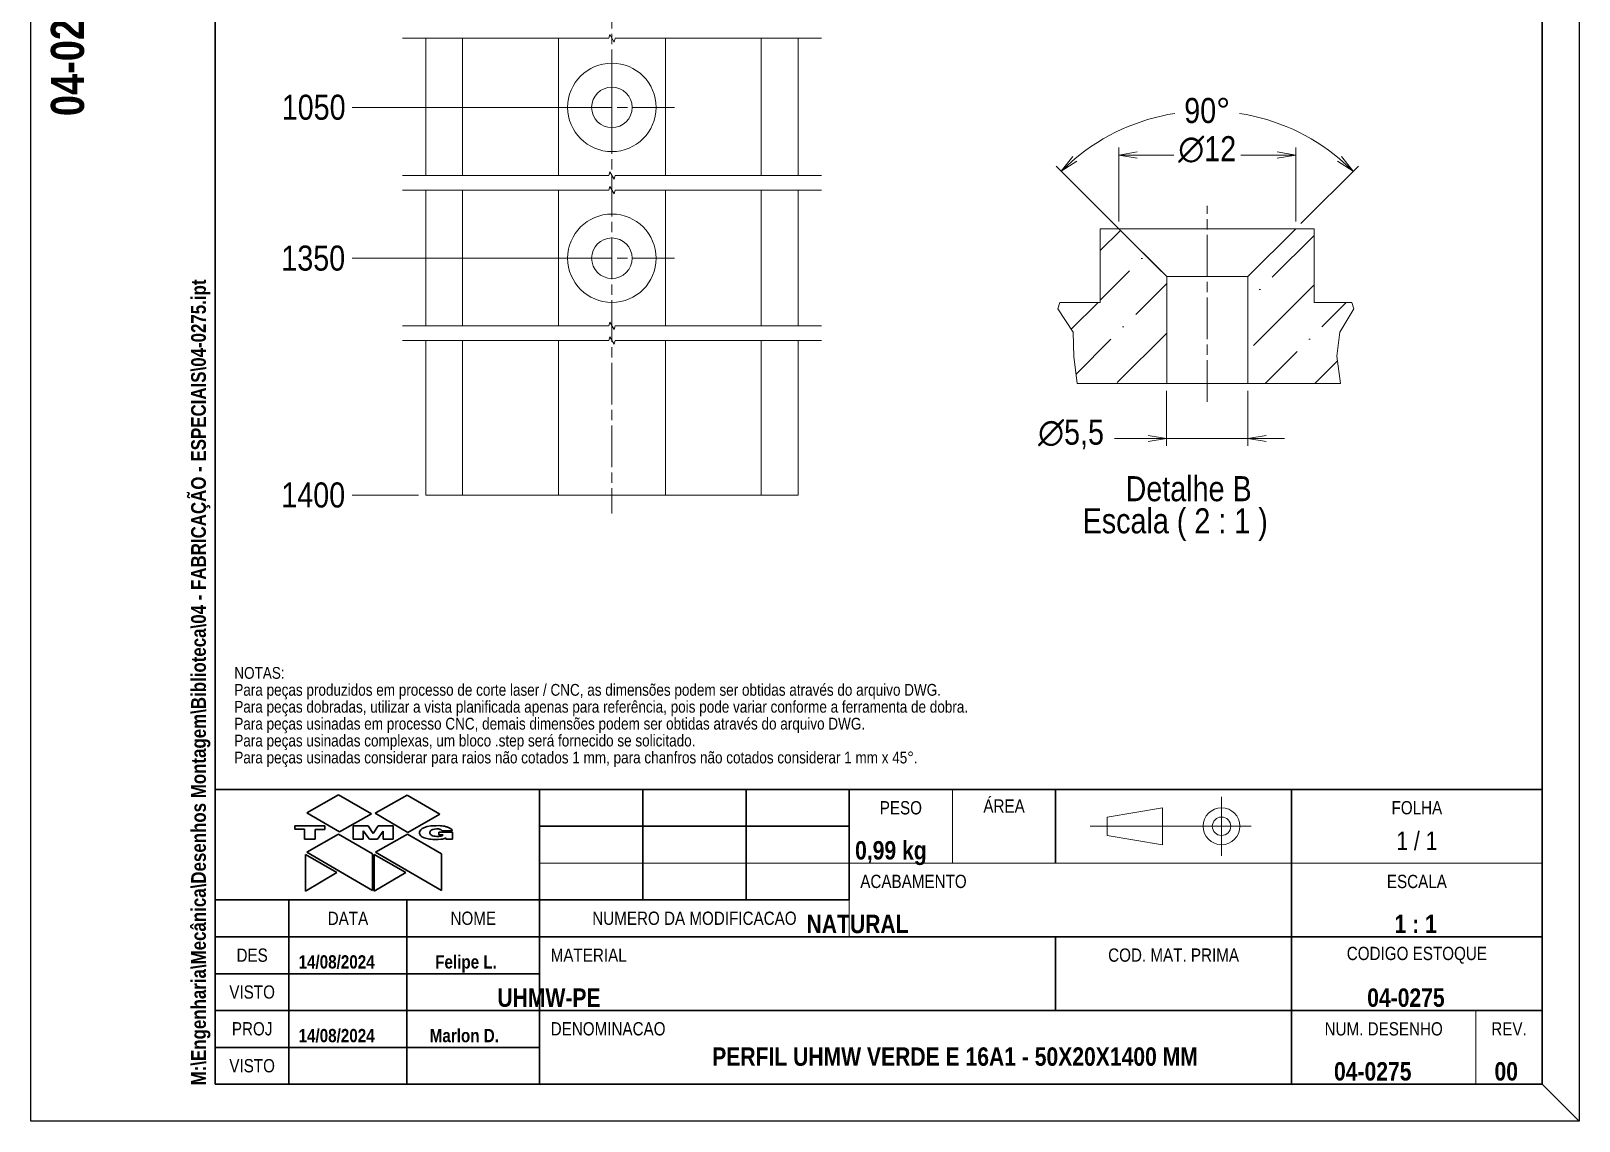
# Model space of a CAD drawing. Header units: millimetres. Extents: x 0 to 210, y 0 to 848.
# Drawn here: x 0 to 210, y 0 to 147.9 of the extents above; entities that cross this region are included whole.
import ezdxf
from ezdxf.enums import TextEntityAlignment as Align

# ---------------------------------------------------------------- set-up
doc = ezdxf.new("R2010")
doc.units = ezdxf.units.MM
doc.linetypes.add('CHAIN', pattern=[0.3543, 0.2362, -0.0295, 0.0591, -0.0295])
doc.layers.get('0').update_dxf_attribs({"lineweight": 25})
for name, color, linetype, lineweight in [('BORDA', 7, 'Continuous', 25), ('CONTORNO', 7, 'Continuous', 9), ('TMG - Bordas', 7, 'Continuous', 25), ('TMG - Simbolos', 7, 'Continuous', 18), ('TMG - Visível', 7, 'Continuous', 18)]:
    doc.layers.add(name, color=color, linetype=linetype, lineweight=lineweight)
for name, color, linetype, lineweight, true_color in [('TMG - Cota', 1, 'Continuous', 18, 0xff0000), ('TMG - Hachura', 7, 'Continuous', 9, 0xff8000), ('TMG - Laranja', 7, 'Continuous', 9, 0xf49800), ('TMG - Linha de Centro', 5, 'Continuous', 9, 0x0000ff), ('TMG - Linha de Quebra', 5, 'Continuous', 9, 0x0000ff), ('TMG - Marca de Centro', 5, 'Continuous', 9, 0x0000ff), ('TMG - Marrom', 7, 'Continuous', 9, 0x716f5f)]:
    doc.layers.add(name, color=color, linetype=linetype, lineweight=lineweight, true_color=true_color)
doc.styles.add('Estilo de texto113', font='')
doc.styles.add('Estilo de texto114', font='')
doc.styles.add('Estilo de texto118', font='')
doc.styles.add('Estilo de texto120', font='')
doc.styles.add('TMG - Cota', font='technic_.ttf')
doc.styles.add('TMG - Lista de Peças', font='technic_.ttf')
doc.styles.add('TMG - Tolerância', font='technic_.ttf')
doc.styles.get('Estilo de texto113').set_extended_font_data('Technic', bold=True)
doc.styles.get('Estilo de texto114').set_extended_font_data('Technic', bold=True)
doc.styles.get('Estilo de texto118').set_extended_font_data('Technic', bold=True)
doc.styles.get('Estilo de texto120').set_extended_font_data('Technic', bold=True)
doc.dimstyles.new('TMG - Cota', dxfattribs={"dimtxt": 3.4, "dimasz": 2.5, "dimexe": 1, "dimexo": 1, "dimgap": 0.8, "dimtad": 0, "dimtxsty": 'TMG - Cota', "dimblk": 'OPEN', "dimcen": 0.09, "dimdle": 10, "dimclrd": 256, "dimclre": 256, "dimclrt": 256, "dimadec": 0, "dimazin": 0, "dimtfac": 0.470588, "dimtmove": 0, "dimatfit": 3, "dimldrblk": 'Open-1', "dimfxl": 0, "dimtolj": 1, "dimtzin": 0, "dimlwd": -1, "dimlwe": -1, "dimarcsym": 0})
pattern_1 = [(45, (0, 0), (2.5257, 9.26089), [11.90625, -2.38125, 0, -2.38125])]

# ---------------------------------------------------------------- blocks, each defined once
blk = doc.blocks.new('Bordas BORDA A4')
at = {"layer": 'BORDA'}
for p, q in [((0, 297), (210, 297)), ((0, 0), (0, 297)), ((210, 297), (210, 0)), ((210, 0), (0, 0))]:
    blk.add_line(p, q, dxfattribs=at)
at = {"layer": 'BORDA', "lineweight": 30}
for p, q in [((25, 292), (205, 292)), ((25, 5), (25, 292)), ((205, 292), (205, 5)), ((205, 5), (25, 5))]:
    blk.add_line(p, q, dxfattribs=at)
at = {"layer": 'CONTORNO'}
for tag, p, height, style in [('STOCK_NUMBER_001', (7.2, 136.36), 4.5, 'Estilo de texto118'), ('FILENAME_AND_PATH_001', (23.73, 4.84), 2, 'Estilo de texto120')]:
    blk.add_attdef(tag, p, '', height=height, rotation=90, dxfattribs=dict(at, style=style))
blk = doc.blocks.new('Blocos de títulos LEGENDA TMG A4 A3')
at = {"layer": 'TMG - Bordas', "lineweight": 30}
blk.add_line((151.61, 80.53), (195.61, 80.53), dxfattribs=at)
at = {"layer": 'TMG - Laranja', "color": 30, "linetype": 'Continuous', "lineweight": 30, "true_color": 0xf49800}
for p, q in [((164.01, 92.36), (168.34, 94.82)), ((168.34, 94.82), (172.79, 92.22)), ((173.29, 92.29), (177.63, 94.75)), ((177.63, 94.75), (182.08, 92.16)), ((164.01, 92.36), (168.45, 89.76)), ((168.45, 89.76), (172.79, 92.22)), ((173.29, 92.29), (177.74, 89.69)), ((177.74, 89.69), (182.08, 92.16)), ((164.01, 87.01), (168.34, 89.47)), ((168.34, 89.47), (172.95, 86.79)), ((173.36, 87.01), (177.69, 89.47)), ((177.69, 89.47), (182.3, 86.79)), ((164.01, 87.01), (172.95, 81.81)), ((172.95, 86.79), (172.95, 81.81)), ((173.36, 87.01), (182.3, 81.81)), ((182.3, 86.79), (182.3, 81.81))]:
    blk.add_line(p, q, dxfattribs=at)
at = {"layer": 'TMG - Linha de Centro'}
for p, q in [((288.11, 94.53), (288.11, 86.53)), ((292.11, 90.53), (270.27, 90.53))]:
    blk.add_line(p, q, dxfattribs=at)
at = {"layer": 'TMG - Marrom', "color": 251, "linetype": 'Continuous', "lineweight": 30, "true_color": 0x716f5f}
for p, q in [((162.41, 90.58), (162.41, 90.12)), ((166.47, 90.58), (162.41, 90.58)), ((166.47, 90.09), (166.47, 90.58)), ((170.32, 88.77), (170.32, 90.58)), ((170.32, 90.58), (172.34, 90.58)), ((172.34, 90.58), (173.02, 89.53)), ((173.02, 89.53), (173.7, 90.58)), ((173.7, 90.58), (175.76, 90.58)), ((175.76, 88.77), (175.76, 90.58)), ((180.01, 90.38), (179.83, 90.29)), ((180.34, 90.49), (180.01, 90.38)), ((180.83, 90.57), (180.34, 90.49)), ((181.1, 90.58), (180.83, 90.57)), ((181.59, 90.61), (181.1, 90.58)), ((181.99, 90.62), (181.59, 90.61)), ((182.18, 90.6), (181.99, 90.62)), ((182.38, 90.57), (182.18, 90.6)), ((182.58, 90.55), (182.38, 90.57)), ((182.69, 90.53), (182.58, 90.55)), ((182.82, 90.51), (182.69, 90.53)), ((182.95, 90.46), (182.82, 90.51)), ((183.04, 90.44), (182.95, 90.46)), ((183.13, 90.42), (183.04, 90.44)), ((183.24, 90.38), (183.13, 90.42)), ((183.33, 90.33), (183.24, 90.38)), ((183.42, 90.29), (183.33, 90.33)), ((162.41, 90.12), (163.71, 90.12)), ((163.71, 90.12), (163.71, 88.77)), ((163.71, 88.77), (165.15, 88.77)), ((165.15, 88.77), (165.15, 90.09)), ((165.15, 90.09), (166.47, 90.09)), ((170.32, 88.77), (171.67, 88.77)), ((171.67, 88.77), (171.67, 89.91)), ((171.67, 89.91), (172.52, 88.77)), ((172.52, 88.77), (173.62, 88.77)), ((173.62, 88.77), (174.39, 89.87)), ((174.39, 89.87), (174.39, 88.77)), ((174.39, 88.77), (175.76, 88.77)), ((179.32, 89.76), (179.3, 89.67)), ((179.3, 89.67), (179.32, 89.54)), ((179.39, 89.91), (179.32, 89.76)), ((179.32, 89.54), (179.39, 89.36)), ((179.5, 90.07), (179.39, 89.91)), ((179.39, 89.36), (179.48, 89.25)), ((179.48, 89.25), (179.65, 89.12)), ((179.68, 90.21), (179.5, 90.07)), ((179.65, 89.12), (179.85, 89.01)), ((179.83, 90.29), (179.68, 90.21)), ((179.85, 89.01), (179.96, 88.97)), ((179.96, 88.97), (180.12, 88.92)), ((180.12, 88.92), (180.31, 88.86)), ((180.31, 88.86), (180.49, 88.81)), ((180.49, 88.81), (180.69, 88.79)), ((180.69, 88.79), (180.84, 88.77)), ((180.73, 89.72), (180.75, 89.8)), ((180.73, 89.61), (180.73, 89.72)), ((180.75, 89.52), (180.73, 89.61)), ((180.75, 89.8), (180.8, 89.91)), ((180.82, 89.43), (180.75, 89.52)), ((180.8, 89.91), (180.86, 89.98)), ((180.89, 89.36), (180.82, 89.43)), ((180.84, 88.77), (181.11, 88.75)), ((180.86, 89.98), (180.97, 90.07)), ((180.97, 89.3), (180.89, 89.36)), ((180.97, 90.07), (181.11, 90.11)), ((181.08, 89.25), (180.97, 89.3)), ((181.24, 89.21), (181.08, 89.25)), ((181.11, 90.11), (181.33, 90.16)), ((181.11, 88.75), (181.33, 88.73)), ((181.46, 89.17), (181.24, 89.21)), ((181.33, 90.16), (181.63, 90.18)), ((181.33, 88.73), (181.41, 88.73)), ((181.41, 88.73), (181.63, 88.73)), ((181.68, 89.14), (181.46, 89.17)), ((181.63, 90.18), (181.9, 90.18)), ((181.63, 88.73), (181.85, 88.73)), ((181.81, 89.14), (181.68, 89.14)), ((181.94, 89.14), (181.81, 89.14)), ((181.85, 88.73), (182.21, 88.77)), ((181.9, 90.18), (182.01, 90.16)), ((181.92, 89.74), (181.92, 89.36)), ((183.81, 89.74), (181.92, 89.74)), ((181.92, 89.36), (182.54, 89.36)), ((182.1, 89.17), (181.94, 89.14)), ((182.01, 90.16), (182.12, 90.11)), ((182.23, 89.19), (182.1, 89.17)), ((182.12, 90.11), (182.21, 90.08)), ((182.21, 90.08), (182.32, 90)), ((182.21, 88.77), (182.43, 88.79)), ((182.36, 89.23), (182.23, 89.19)), ((182.32, 90), (182.38, 89.91)), ((182.45, 89.28), (182.36, 89.23)), ((182.38, 89.91), (183.75, 89.91)), ((182.43, 88.79), (182.69, 88.88)), ((182.54, 89.36), (182.45, 89.28)), ((182.69, 88.88), (182.87, 88.95)), ((182.87, 88.95), (182.89, 88.77)), ((182.89, 88.77), (183.81, 88.77)), ((183.48, 90.25), (183.42, 90.29)), ((183.55, 90.2), (183.48, 90.25)), ((183.64, 90.13), (183.55, 90.2)), ((183.68, 90.07), (183.64, 90.13)), ((183.72, 90), (183.68, 90.07)), ((183.75, 89.96), (183.72, 90)), ((183.75, 89.91), (183.75, 89.96)), ((183.81, 88.77), (183.81, 89.74)), ((163.83, 86.68), (163.83, 81.73)), ((168.12, 84.26), (163.83, 86.68)), ((173.18, 86.68), (173.18, 81.73)), ((177.47, 84.26), (173.18, 86.68)), ((163.83, 81.73), (168.12, 84.26)), ((173.18, 81.73), (177.47, 84.26))]:
    blk.add_line(p, q, dxfattribs=at)
at = {"layer": 'TMG - Simbolos', "lineweight": 30}
for p, q in [((151.61, 95.53), (331.61, 95.53)), ((151.61, 55.53), (151.61, 95.53)), ((195.61, 95.53), (195.61, 55.53)), ((209.61, 95.53), (209.61, 80.53)), ((223.61, 95.53), (223.61, 80.53)), ((237.61, 95.53), (237.61, 80.53)), ((265.61, 95.53), (265.61, 85.53)), ((297.61, 95.53), (297.61, 55.53)), ((331.61, 95.53), (331.61, 55.53)), ((195.61, 90.53), (237.61, 90.53)), ((161.61, 80.53), (161.61, 55.53)), ((177.61, 80.53), (177.61, 55.53)), ((195.61, 80.53), (237.61, 80.53)), ((151.61, 75.53), (195.61, 75.53)), ((195.61, 75.53), (331.61, 75.53)), ((265.61, 75.53), (265.61, 65.53)), ((151.61, 70.53), (195.61, 70.53)), ((151.61, 65.53), (195.61, 65.53)), ((195.61, 65.53), (331.61, 65.53)), ((151.61, 60.53), (195.61, 60.53)), ((331.61, 55.53), (151.61, 55.53))]:
    blk.add_line(p, q, dxfattribs=at)
at = {"layer": 'TMG - Simbolos'}
for p, q in [((251.61, 95.53), (251.61, 85.53)), ((272.61, 91.78), (280.11, 93.03)), ((280.11, 93.03), (280.11, 88.03)), ((272.61, 89.28), (272.61, 91.78)), ((280.11, 88.03), (272.61, 89.28)), ((195.61, 85.53), (237.61, 85.53)), ((251.61, 85.53), (237.61, 85.53)), ((251.61, 85.53), (265.61, 85.53)), ((265.61, 85.53), (331.61, 85.53)), ((237.61, 80.53), (237.61, 75.53)), ((322.61, 65.53), (322.61, 55.53))]:
    blk.add_line(p, q, dxfattribs=at)
at = {"layer": 'TMG - Simbolos', "color": 7}
blk.add_line((331.61, 55.53), (336.61, 50.53), dxfattribs=at)
at = {"layer": 'TMG - Simbolos'}
for radius in [2.5, 1.25]:
    blk.add_circle((288.11, 90.53), radius, dxfattribs=at)
at = {"layer": 'TMG - Simbolos', "char_height": 1.8, "style": 'TMG - Tolerância'}
for s, insert, attachment_point in [('\\fTechnic|b0|i0;{\\H1.8000;ÁREA}', (258.61, 93.28), 5), ('\\fTechnic|b0|i0;{\\H1.8000;PESO}', (244.61, 93.03), 5), ('\\fTechnic|b0|i0;{\\H1.8000;FOLHA}', (314.61, 93.04), 5), ('\\fTechnic|b0|i0;{\\H1.8000;ACABAMENTO}', (239.11, 83.04), 4), ('\\fTechnic|b0|i0;{\\H1.8000;ESCALA}', (314.61, 83.03), 5), ('\\fTechnic|b0|i0;{\\H1.8000;DATA}', (169.61, 78.04), 5), ('\\fTechnic|b0|i0;{\\H1.8000;NOME}', (186.61, 78.04), 5), ('\\fTechnic|b0|i0;{\\H1.8000;NUMERO DA MODIFICACAO}', (216.61, 78.04), 5), ('\\fTechnic|b0|i0;{\\H1.8000;COD. MAT. PRIMA}', (281.61, 73.04), 5), ('\\fTechnic|b0|i0;{\\H1.8000;CODIGO ESTOQUE}', (314.61, 73.03), 5), ('\\fTechnic|b0|i0;{\\H1.8000;VISTO}', (156.61, 68.03), 5), ('\\fTechnic|b0|i0;{\\H1.8000;DENOMINACAO}', (197.11, 63.04), 4), ('\\fTechnic|b0|i0;{\\H1.8000;NUM. DESENHO}', (310.11, 63.03), 5), ('\\fTechnic|b0|i0;{\\H1.8000;REV.}', (327.11, 63.05), 5)]:
    blk.add_mtext(s, dxfattribs=dict(at, insert=insert, attachment_point=attachment_point))
at = {"layer": 'TMG - Simbolos', "style": 'TMG - Tolerância'}
for s, insert, char_height, width, attachment_point in [('\\fTechnic|b0|i0;{\\H2.5000;1 / 1}', (314.61, 88.55), 2.5, 40.009, 5), ('\\fTechnic|b0|i0;{\\H1.8000;DES}', (156.61, 73.03), 1.8, 6.6594, 5), ('\\fTechnic|b0|i0;{\\H1.8000;MATERIAL}', (197.11, 73.04), 1.8, 12.5739, 4), ('\\fTechnic|b0|i0;{\\H1.8000;PROJ}', (156.61, 63.04), 1.8, 6.6594, 5), ('\\fTechnic|b0|i0;{\\H1.8000;VISTO}', (156.61, 58.03), 1.8, 7.058, 5)]:
    blk.add_mtext(s, dxfattribs=dict(at, insert=insert, char_height=char_height, width=width, attachment_point=attachment_point))
at = {"layer": 'TMG - Simbolos'}
for tag, height, style, p in [('RLM_3', 1.8, 'Estilo de texto114', (202.61, 93.03)), ('RLM_6', 1.8, 'Estilo de texto114', (216.61, 93.03)), ('RLM_9', 1.8, 'Estilo de texto114', (230.61, 93.03)), ('ÁREA', 2.5, 'Estilo de texto113', (258.61, 88.53)), ('RLM_2', 1.8, 'Estilo de texto114', (202.61, 88.03)), ('RLM_5', 1.8, 'Estilo de texto114', (216.61, 88.03)), ('RLM_8', 1.8, 'Estilo de texto114', (230.61, 88.03)), ('RLM_1', 1.8, 'Estilo de texto114', (202.61, 83.03)), ('RLM_4', 1.8, 'Estilo de texto114', (216.61, 83.03)), ('RLM_7', 1.8, 'Estilo de texto114', (230.61, 83.03)), ('MATERIAL', 2.5, 'Estilo de texto113', (197.61, 68.53))]:
    blk.add_attdef(tag, text='', height=height, dxfattribs=dict(at, style=style)).set_placement(p, align=Align.TOP_CENTER)
for tag, p, height, style in [('MASS\\P2;_001', (238.4, 86.02), 2.5, 'Estilo de texto113'), ('ACABAMENTO_001', (231.82, 76.03), 2.5, 'Estilo de texto113'), ('Initial_View_Scale_001', (311.58, 76.03), 2.5, 'Estilo de texto113'), ('CHECKED_DATE_001', (162.91, 71.23), 1.8, 'Estilo de texto114'), ('DESIGNER_001', (181.44, 71.23), 1.8, 'Estilo de texto114'), ('MATERIAL_001', (189.88, 66.03), 2.5, 'Estilo de texto113'), ('STOCK_NUMBER_001', (307.87, 66.03), 2.5, 'Estilo de texto113'), ('ENG_APPROVAL_DATE_001', (162.91, 61.23), 1.8, 'Estilo de texto114'), ('PROJECT_001', (180.7, 61.23), 1.8, 'Estilo de texto114'), ('DESCRIPTION_001', (219.02, 58.03), 2.5, 'Estilo de texto113'), ('PART_NUMBER_001', (303.37, 56.03), 2.5, 'Estilo de texto113'), ('REVISION_NUMBER_001', (325.14, 56.03), 2.5, 'Estilo de texto113')]:
    blk.add_attdef(tag, p, '', height=height, dxfattribs=dict(at, style=style))
blk = doc.blocks.new('*D31')
at = {"layer": 'Defpoints', "color": 0, "transparency": 16777216}
for p in [(53.55, 847.91), (43.55, 137.54), (78.8, 137.54)]:
    blk.add_point(p, dxfattribs=at)
at = {"layer": 'TMG - Cota', "transparency": 16777216}
blk.add_line((77.8, 137.54), (43.55, 137.54), dxfattribs=at)
at = {"layer": 'TMG - Cota', "transparency": 16777216, "insert": (38.35, 137.54), "char_height": 3.4, "attachment_point": 5, "style": 'TMG - Cota'}
blk.add_mtext('\\A1;1050', dxfattribs=at)
blk = doc.blocks.new('_Open')
at = {"color": 0, "linetype": 'ByBlock', "lineweight": -2}
for p, q in [((-1, 0.167), (0, 0)), ((-1, -0.167), (0, 0)), ((0, 0), (-1, 0))]:
    blk.add_line(p, q, dxfattribs=at)
blk = doc.blocks.new('Open-1')
at = {"color": 0}
for p, q in [((0, 0), (-1, 0.25)), ((-1, 0), (0, 0)), ((-1, -0.25), (0, 0))]:
    blk.add_line(p, q, dxfattribs=at)
blk = doc.blocks.new('*D32')
at = {"layer": 'Defpoints', "color": 0, "transparency": 16777216}
for p in [(53.55, 847.91), (43.55, 117.07), (78.8, 117.07)]:
    blk.add_point(p, dxfattribs=at)
at = {"layer": 'TMG - Cota', "transparency": 16777216}
blk.add_line((77.8, 117.07), (43.55, 117.07), dxfattribs=at)
at = {"layer": 'TMG - Cota', "transparency": 16777216, "insert": (38.29, 117.07), "char_height": 3.4, "attachment_point": 5, "style": 'TMG - Cota'}
blk.add_mtext('\\A1;1350', dxfattribs=at)
blk = doc.blocks.new('*D33')
at = {"layer": 'Defpoints', "color": 0, "transparency": 16777216}
for p in [(53.55, 847.91), (43.55, 84.93), (53.55, 84.93)]:
    blk.add_point(p, dxfattribs=at)
at = {"layer": 'TMG - Cota', "transparency": 16777216}
blk.add_line((52.55, 84.93), (43.55, 84.93), dxfattribs=at)
at = {"layer": 'TMG - Cota', "transparency": 16777216, "insert": (38.29, 84.93), "char_height": 3.4, "attachment_point": 5, "style": 'TMG - Cota'}
blk.add_mtext('\\A1;1400', dxfattribs=at)
blk = doc.blocks.new('*D48')
at = {"layer": 'Defpoints', "color": 0, "transparency": 16777216}
for p in [(147.56, 131.08), (147.56, 121.08), (171.56, 121.08)]:
    blk.add_point(p, dxfattribs=at)
at = {"layer": 'TMG - Cota', "transparency": 16777216}
for p, q in [((147.56, 122.08), (147.56, 132.08)), ((150.06, 131.08), (155.02, 131.08)), ((169.06, 131.08), (164.1, 131.08)), ((171.56, 122.08), (171.56, 132.08))]:
    blk.add_line(p, q, dxfattribs=at)
at = {"layer": 'TMG - Cota', "transparency": 16777216, "xscale": 2.5, "yscale": 2.5, "zscale": 2.5, "rotation": 180}
blk.add_blockref('_Open', (147.56, 131.08), dxfattribs=at)
at = {"layer": 'TMG - Cota', "transparency": 16777216, "xscale": 2.5, "yscale": 2.5, "zscale": 2.5}
blk.add_blockref('_Open', (171.56, 131.08), dxfattribs=at)
at = {"layer": 'TMG - Cota', "transparency": 16777216, "insert": (159.56, 133.64), "char_height": 3.4, "attachment_point": 2, "style": 'TMG - Cota'}
blk.add_mtext('\\A1;{\\fAIGDT|b0|i0;\\ln}\\fTechnic|b0|i0;{\\H3.4000;12}', dxfattribs=at)
blk = doc.blocks.new('*D49')
at = {"layer": 'Defpoints', "color": 0, "transparency": 16777216}
for p in [(166.81, 136.12), (171.56, 121.08), (154.06, 114.58), (159.56, 109.08)]:
    blk.add_point(p, dxfattribs=at)
at = {"layer": 'TMG - Cota', "transparency": 16777216}
for p, q in [((153.35, 115.29), (139.05, 129.58)), ((172.27, 121.79), (180.07, 129.58))]:
    blk.add_line(p, q, dxfattribs=at)
for start, end in [(99.0438, 129.8826), (50.1174, 80.9562)]:
    blk.add_arc((159.56, 109.08), 28, start, end, dxfattribs=at)
at = {"layer": 'TMG - Cota', "transparency": 16777216, "xscale": 2.5, "yscale": 2.5, "zscale": 2.5}
for p, rotation in [((139.76, 128.88), 222.441302312338), ((179.36, 128.88), 317.5586976876629)]:
    blk.add_blockref('_Open', p, dxfattribs=dict(at, rotation=rotation))
at = {"layer": 'TMG - Cota', "transparency": 16777216, "insert": (159.56, 138.82), "char_height": 3.4, "attachment_point": 2, "style": 'TMG - Cota'}
blk.add_mtext('\\A1;90°', dxfattribs=at)
blk = doc.blocks.new('*D50')
at = {"layer": 'Defpoints', "color": 0, "transparency": 16777216}
for p in [(154.06, 100.08), (165.06, 100.08), (165.06, 92.61)]:
    blk.add_point(p, dxfattribs=at)
at = {"layer": 'TMG - Cota', "transparency": 16777216}
for p, q in [((154.06, 99.08), (154.06, 91.61)), ((165.06, 99.08), (165.06, 91.61)), ((151.56, 92.61), (146.98, 92.61)), ((165.06, 92.61), (154.06, 92.61)), ((167.56, 92.61), (170.06, 92.61))]:
    blk.add_line(p, q, dxfattribs=at)
at = {"layer": 'TMG - Cota', "transparency": 16777216, "xscale": 2.5, "yscale": 2.5, "zscale": 2.5}
blk.add_blockref('_Open', (154.06, 92.61), dxfattribs=at)
at = {"layer": 'TMG - Cota', "transparency": 16777216, "xscale": 2.5, "yscale": 2.5, "zscale": 2.5, "rotation": 180}
blk.add_blockref('_Open', (165.06, 92.61), dxfattribs=at)
at = {"layer": 'TMG - Cota', "transparency": 16777216, "insert": (141.09, 95.17), "char_height": 3.4, "attachment_point": 2, "style": 'TMG - Cota'}
blk.add_mtext('\\A1;{\\fAIGDT|b0|i0;\\ln}\\fTechnic|b0|i0;{\\H3.4000;5,5}', dxfattribs=at)

msp = doc.modelspace()

# ---------------------------------------------------------------- hatches: boundary and pattern name
at = {"layer": 'TMG - Hachura'}
h = msp.add_hatch(dxfattribs=at)
h.set_pattern_fill('ANSI36', color=256, scale=38.1, style=0)
h.set_pattern_definition(pattern_1)
h.paths.add_polyline_path([(141.93, 100.078), (141.917, 100.102), (141.481, 103.685), (141.398, 107.042), (139.276, 110.225), (139.573, 111.078), (145.061, 111.078), (145.061, 121.078), (147.561, 121.078), (154.061, 114.578), (154.061, 100.078)])
h = msp.add_hatch(dxfattribs=at)
h.set_pattern_fill('ANSI36', color=256, scale=38.1, style=0)
h.set_pattern_definition(pattern_1)
h.paths.add_polyline_path([(179.183, 111.078), (179.437, 110.225), (177.57, 107.031), (177.15, 103.784), (177.628, 100.078), (165.061, 100.078), (165.061, 114.578), (171.561, 121.078), (174.049, 121.078), (174.061, 121.056), (174.061, 111.078)])

# ---------------------------------------------------------------- linework, layer by layer
at = {"layer": 'TMG - Linha de Centro', "linetype": 'CHAIN', "ltscale": 23.990969}
for p, q in [((78.805, 213.395), (78.805, 82.433)), ((159.561, 97.578), (159.561, 124.173))]:
    msp.add_line(p, q, dxfattribs=at)
at = {"layer": 'TMG - Linha de Quebra'}
for p, q in [((174.049, 121.078), (174.061, 121.056)), ((139.276, 110.225), (139.573, 111.078)), ((141.398, 107.042), (139.276, 110.225)), ((179.437, 110.225), (177.57, 107.031)), ((179.183, 111.078), (179.437, 110.225)), ((141.481, 103.685), (141.398, 107.042)), ((177.57, 107.031), (177.15, 103.784)), ((141.917, 100.102), (141.481, 103.685)), ((177.15, 103.784), (177.628, 100.078)), ((141.93, 100.078), (141.917, 100.102))]:
    msp.add_line(p, q, dxfattribs=at)
at = {"layer": 'TMG - Linha de Quebra', "flags": 128}
for points in [[(50.38, 146.914), (78.382, 146.914), (78.516, 147.414), (79.094, 146.414), (79.228, 146.914), (107.23, 146.914)], [(50.38, 128.295), (78.382, 128.295), (78.516, 128.795), (79.094, 127.795), (79.228, 128.295), (107.23, 128.295)], [(50.38, 126.295), (78.382, 126.295), (78.516, 126.795), (79.094, 125.795), (79.228, 126.295), (107.23, 126.295)], [(50.38, 107.897), (78.382, 107.897), (78.516, 108.397), (79.094, 107.397), (79.228, 107.897), (107.23, 107.897)], [(50.38, 105.897), (78.382, 105.897), (78.516, 106.397), (79.094, 105.397), (79.228, 105.897), (107.23, 105.897)]]:
    msp.add_lwpolyline(points, dxfattribs=at)
at = {"layer": 'TMG - Marca de Centro', "linetype": 'CHAIN', "ltscale": 5.555937}
for p, q in [((78.805, 140.044), (78.805, 135.044)), ((78.805, 119.574), (78.805, 114.574))]:
    msp.add_line(p, q, dxfattribs=at)
at = {"layer": 'TMG - Marca de Centro', "linetype": 'CHAIN', "ltscale": 23.990969}
for p, q in [((87.305, 137.544), (70.305, 137.544)), ((87.305, 117.074), (70.305, 117.074))]:
    msp.add_line(p, q, dxfattribs=at)
at = {"layer": 'TMG - Visível'}
for p, q in [((53.555, 146.914), (53.555, 128.295)), ((58.555, 146.914), (58.555, 128.295)), ((71.555, 146.914), (71.555, 128.295)), ((86.055, 146.914), (86.055, 128.295)), ((99.055, 146.914), (99.055, 128.295)), ((104.055, 146.914), (104.055, 128.295)), ((53.555, 126.295), (53.555, 107.897)), ((58.555, 126.295), (58.555, 107.897)), ((71.555, 126.295), (71.555, 107.897)), ((86.055, 126.295), (86.055, 107.897)), ((99.055, 126.295), (99.055, 107.897)), ((104.055, 126.295), (104.055, 107.897)), ((147.561, 121.078), (145.061, 121.078)), ((145.061, 121.078), (145.061, 111.078)), ((154.061, 114.578), (147.561, 121.078)), ((147.561, 121.078), (171.561, 121.078)), ((171.561, 121.078), (165.061, 114.578)), ((174.049, 121.078), (171.561, 121.078)), ((174.061, 111.078), (174.061, 121.056)), ((154.061, 100.078), (154.061, 114.578)), ((165.061, 114.578), (154.061, 114.578)), ((165.061, 114.578), (165.061, 100.078)), ((145.061, 111.078), (139.573, 111.078)), ((179.183, 111.078), (174.061, 111.078)), ((53.555, 105.897), (53.555, 84.933)), ((58.555, 105.897), (58.555, 84.933)), ((71.555, 105.897), (71.555, 84.933)), ((86.055, 105.897), (86.055, 84.933)), ((99.055, 105.897), (99.055, 84.933)), ((104.055, 105.897), (104.055, 84.933)), ((141.93, 100.078), (154.061, 100.078)), ((165.061, 100.078), (154.061, 100.078)), ((165.061, 100.078), (177.628, 100.078)), ((58.555, 84.933), (53.555, 84.933)), ((71.555, 84.933), (58.555, 84.933)), ((86.055, 84.933), (71.555, 84.933)), ((99.055, 84.933), (86.055, 84.933)), ((104.055, 84.933), (99.055, 84.933))]:
    msp.add_line(p, q, dxfattribs=at)
for centre, radius in [((78.805, 137.544), 6), ((78.805, 137.544), 2.75), ((78.805, 117.074), 6), ((78.805, 117.074), 2.75)]:
    msp.add_circle(centre, radius, dxfattribs=at)

# ---------------------------------------------------------------- block references
for name, p, values in [('Bordas BORDA A4', (0, 0), {'STOCK_NUMBER_001': '04-0275', 'FILENAME_AND_PATH_001': 'M:\\Engenharia\\Mecânica\\Desenhos Montagem\\Biblioteca\\04 - FABRICAÇÃO - ESPECIAIS\\04-0275.ipt'}), ('Blocos de títulos LEGENDA TMG A4 A3', (-126.608, -50.534), {'PART_NUMBER_001': '04-0275', 'STOCK_NUMBER_001': '04-0275', 'Initial_View_Scale_001': '1 : 1', 'MATERIAL_001': 'UHMW-PE', 'DESCRIPTION_001': 'PERFIL UHMW VERDE E 16A1 - 50X20X1400 MM', 'DESIGNER_001': 'Felipe L.', 'PROJECT_001': 'Marlon D.', 'CHECKED_DATE_001': '14/08/2024', 'ENG_APPROVAL_DATE_001': '14/08/2024', 'REVISION_NUMBER_001': '00', 'MASS\\P2;_001': '0,99 kg', 'ACABAMENTO_001': 'NATURAL'})]:
    msp.add_blockref(name, p).add_auto_attribs(values)

# ---------------------------------------------------------------- texts
at = {"layer": 'TMG - Simbolos', "char_height": 3.4, "attachment_point": 7, "style": 'TMG - Cota'}
for s, insert in [('Detalhe B', (148.488, 84.057)), ('Escala ( 2 : 1 )', (142.665, 78.722))]:
    msp.add_mtext(s, dxfattribs=dict(at, insert=insert))
at = {"layer": 'TMG - Simbolos', "insert": (27.583, 48.037), "char_height": 1.6, "width": 134.41698, "attachment_point": 7, "line_spacing_factor": 0.860529, "style": 'TMG - Lista de Peças'}
msp.add_mtext('\\fTechnic|b0|i0;{\\H1.6000;NOTAS: \\P}\\fTechnic|b0|i0;{\\H1.6000;Para peças produzidos em processo de corte laser / CNC, as dimensões podem ser obtidas através do arquivo DWG.\\P}\\fTechnic|b0|i0;{\\H1.6000;Para peças dobradas, utilizar a vista planificada apenas para referência, pois pode variar conforme a ferramenta de dobra.\\P}\\fTechnic|b0|i0;{\\H1.6000;Para peças usinadas em processo CNC, demais dimensões podem ser obtidas através do arquivo DWG.\\P}\\fTechnic|b0|i0;{\\H1.6000;Para peças usinadas complexas, um bloco .step será fornecido se solicitado.\\P}\\fTechnic|b0|i0;{\\H1.6000;Para peças usinadas considerar para raios não cotados 1 mm, para chanfros não cotados considerar 1 mm x 45°.}', dxfattribs=at)

# ---------------------------------------------------------------- dimensions: what is measured, and where the dimension line sits
at = {"layer": 'TMG - Cota'}
for feature_location, offset, text, picture, middle in [((78.805, 117.074), (-35.25, 0), '1350', '*D32', (38.294, 117.074)), ((53.555, 84.933), (-10, 0), '1400', '*D33', (38.294, 84.933)), ((78.805, 137.544), (-35.25, 0), '1050', '*D31', (38.346, 137.544))]:
    dim = msp.add_ordinate_dim(feature_location=feature_location, offset=offset, dtype=0, origin=(53.555, 847.914), text=text, dimstyle='TMG - Cota', override={"dimgap": 0.8, "dimtad": 0, "dimdec": 2, "dimtol": 0, "dimlim": 0, "dimtp": 0, "dimtm": 0, "dimtdec": 2}, dxfattribs=at)
    dim.commit()
    dim.dimension.update_dxf_attribs({"geometry": picture, "text_midpoint": middle})
dim = msp.add_angular_dim_3p(base=(166.808, 136.124), center=(159.561, 109.078), p1=(171.561, 121.078), p2=(154.061, 114.578), dimstyle='TMG - Cota', override={"dimgap": 0.8, "dimadec": 0, "dimtol": 0, "dimlim": 0, "dimtp": 0, "dimtm": 0, "dimtdec": 2}, dxfattribs=at)
dim.commit()
dim.dimension.update_dxf_attribs({"geometry": '*D49', "text_midpoint": (159.561, 137.078), "dimtype": 165})
dim = msp.add_linear_dim(base=(147.561, 131.078), p1=(171.561, 121.078), p2=(147.561, 121.078), angle=180, text='{\\fAIGDT|b0|i0;\\ln}\\fTechnic|b0|i0;{\\H3.4000;<>}', dimstyle='TMG - Cota', override={"dimgap": 0.8, "dimdec": 2, "dimlfac": 0.5, "dimtol": 0, "dimlim": 0, "dimtp": 0, "dimtm": 0, "dimtdec": 2, "dimtofl": 0, "dimatfit": 1}, dxfattribs=at)
dim.commit()
dim.dimension.update_dxf_attribs({"geometry": '*D48', "text_midpoint": (159.561, 131.078), "dimtype": 160})
dim = msp.add_linear_dim(base=(165.061, 92.611), p1=(154.061, 100.078), p2=(165.061, 100.078), text='{\\fAIGDT|b0|i0;\\ln}\\fTechnic|b0|i0;{\\H3.4000;<>}', dimstyle='TMG - Cota', override={"dimgap": 0.8, "dimdec": 2, "dimlfac": 0.5, "dimtol": 0, "dimlim": 0, "dimtp": 0, "dimtm": 0, "dimtdec": 2, "dimtofl": 1, "dimatfit": 1}, dxfattribs=at)
dim.commit()
dim.dimension.update_dxf_attribs({"geometry": '*D50', "text_midpoint": (141.087, 92.611), "dimtype": 160})

doc.saveas('drawing.dxf')
